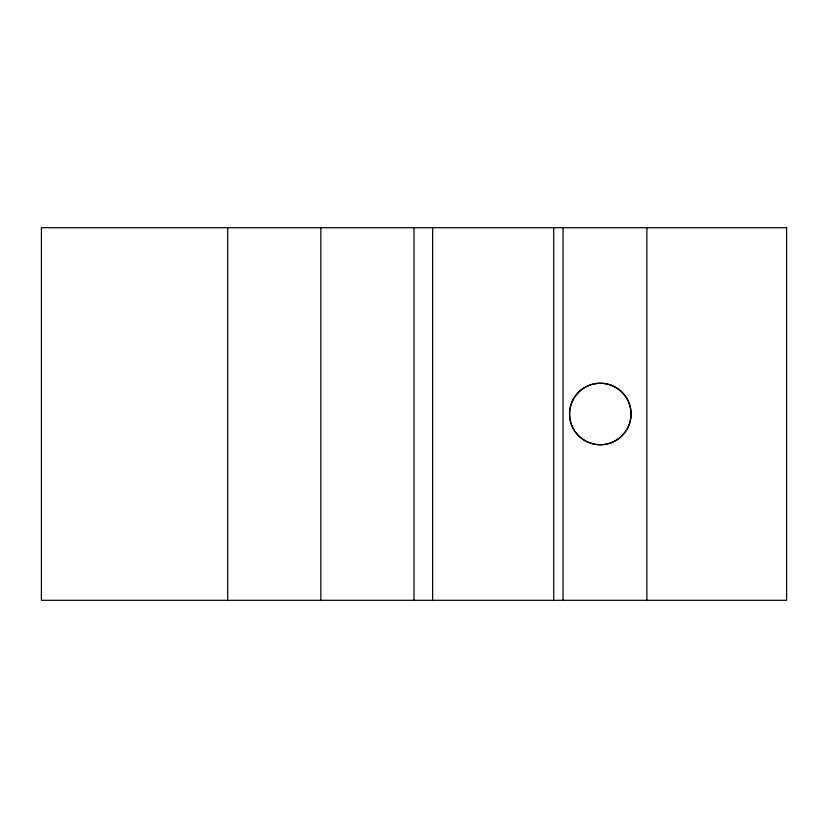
<?xml version="1.0" encoding="UTF-8"?>
<svg xmlns="http://www.w3.org/2000/svg" width="828" height="828" viewBox="0 0 828 828"><rect width="100%" height="100%" fill="white"/><g stroke="black" fill="none" stroke-linecap="round" stroke-linejoin="round"><path stroke-width="1.24" d="M646.875 227.7L646.875 600.3M563.04 227.7L563.04 600.3M553.725 227.7L553.725 600.3M432.63 227.7L432.63 600.3M414 227.7L414 600.3M320.85 227.7L320.85 600.3M227.7 227.7L227.7 600.3M786.6 227.7L41.4 227.7L41.4 600.3L786.6 600.3L786.6 227.7M584.93 440.62A30.739 30.739 0 0 0 631.039 414A30.739 30.739 0 0 0 584.93 387.38A30.739 30.739 0 0 0 584.93 440.62A30.739 30.739 0 0 0 631.039 414A30.739 30.739 0 0 0 584.93 387.38A30.739 30.739 0 0 0 584.93 440.62"/></g></svg>
